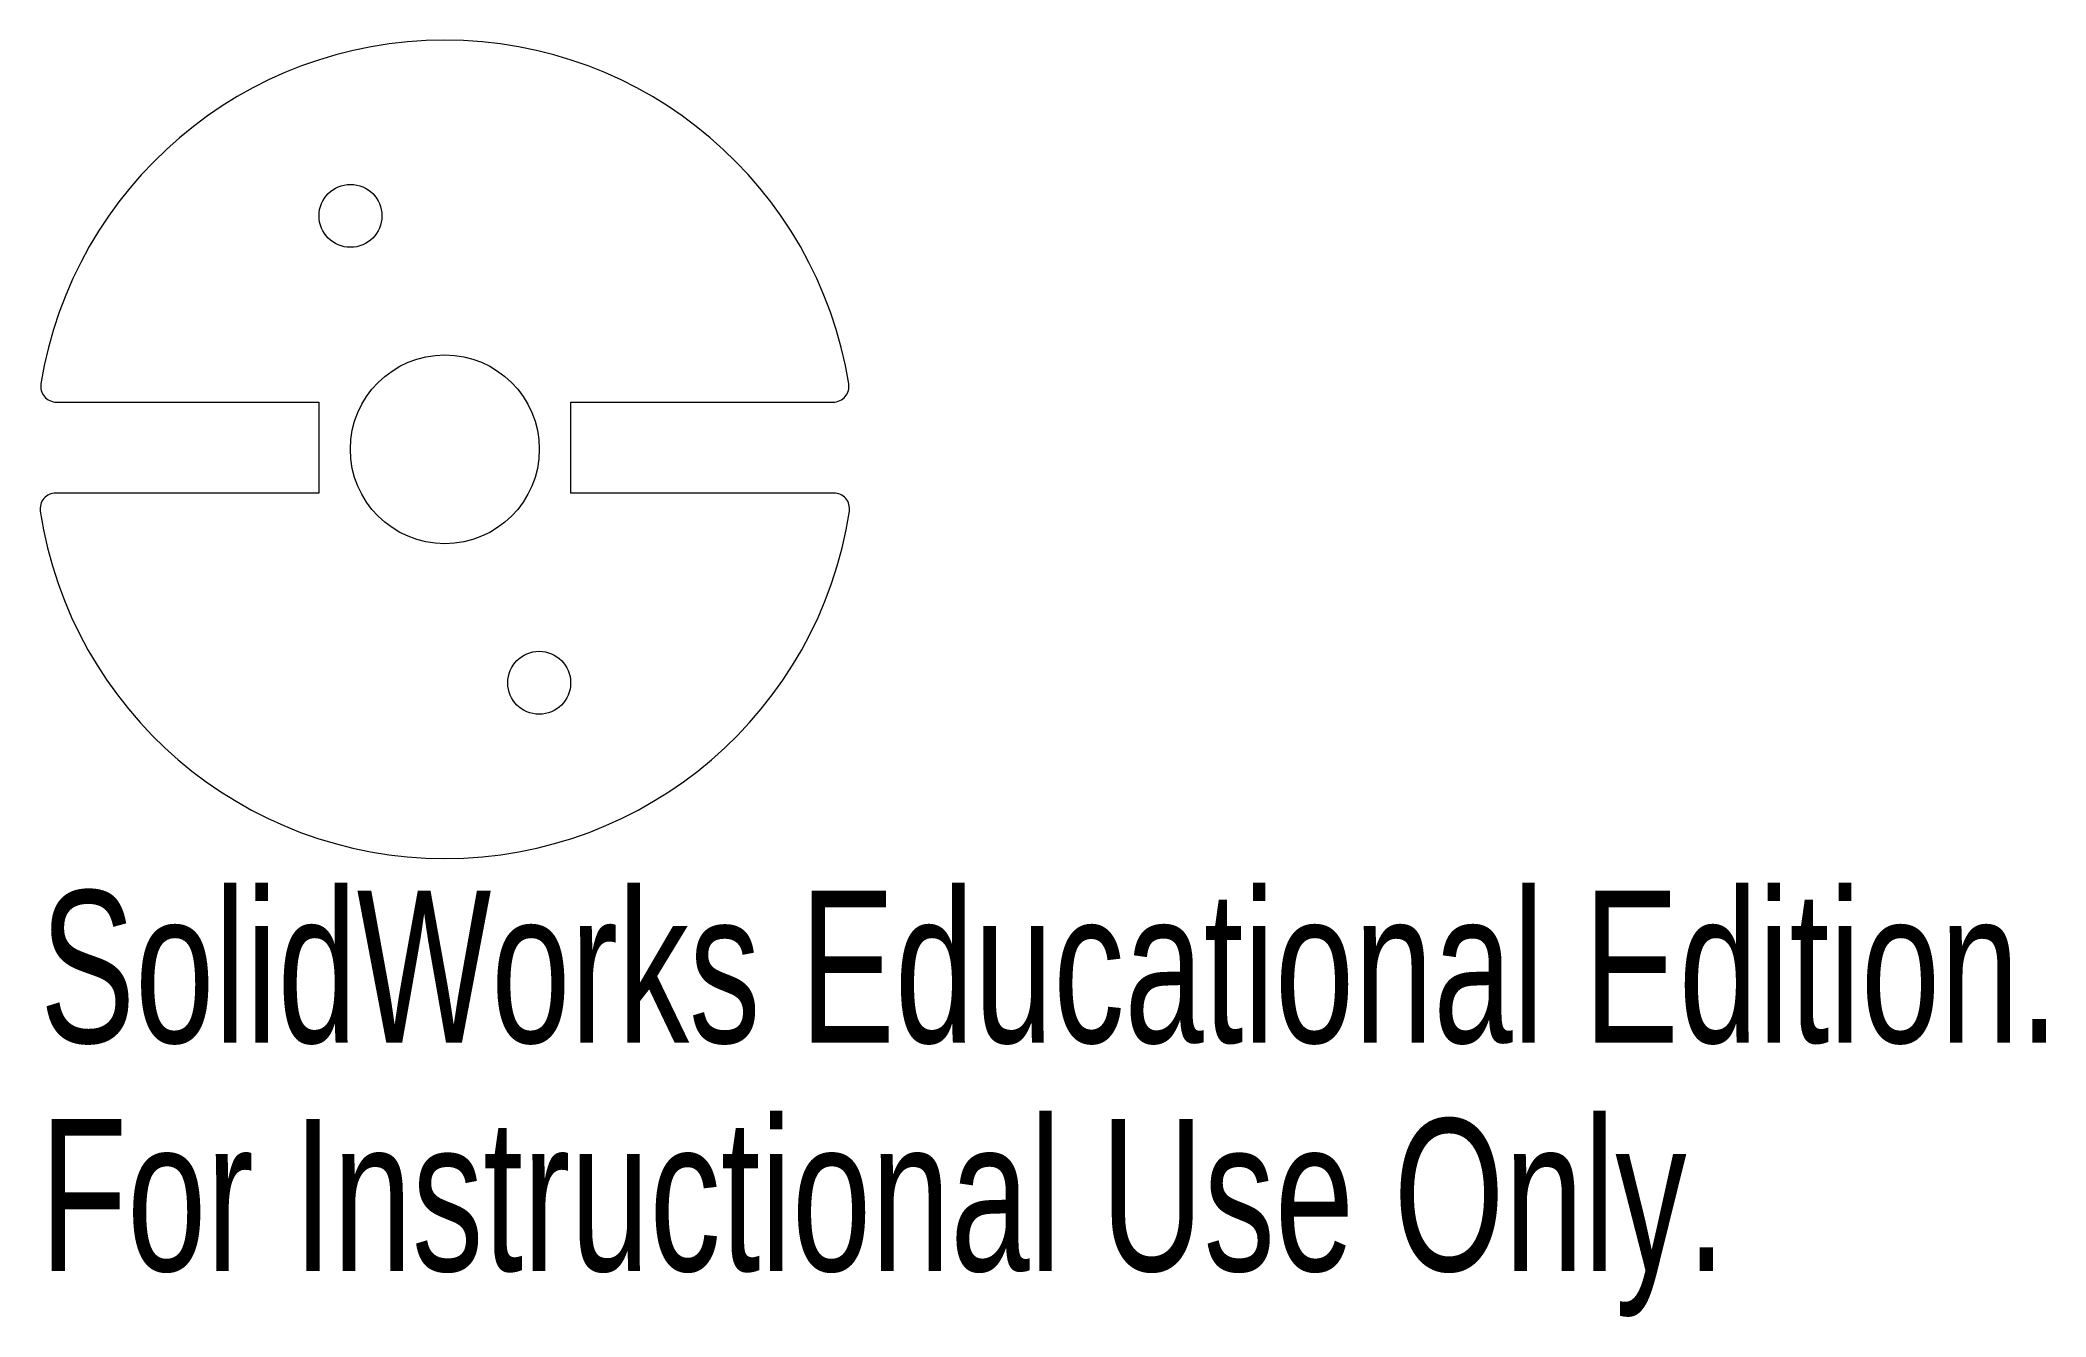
# Model space of a CAD drawing. Header units: millimetres. Extents: x -12.9 to 50.9, y -27.6 to 13.
import ezdxf

# ---------------------------------------------------------------- set-up
doc = ezdxf.new("R2010")
doc.units = ezdxf.units.MM
doc.styles.add('SLDTEXTSTYLE0', font='TXT', dxfattribs={"width": 0.7})

msp = doc.modelspace()

# ---------------------------------------------------------------- linework, layer by layer
at = {"color": 7, "linetype": 'Continuous', "lineweight": 15}
for p, q in [((-12.339, 1.5), (-4, 1.5)), ((-4, 1.5), (-4, -1.388)), ((4, 1.5), (12.339, 1.5)), ((4, -1.388), (4, 1.5)), ((-4, -1.388), (-12.357, -1.388)), ((12.357, -1.388), (4, -1.388))]:
    msp.add_line(p, q, dxfattribs=at)
for centre, radius in [((-2.997, 7.417), 1), ((0, 0), 3), ((2.997, -7.417), 1)]:
    msp.add_circle(centre, radius, dxfattribs=at)
for centre, radius, start, end in [((0, 0), 13, 9.2069, 170.7931), ((-12.339, 2), 0.5, 170.7931, 270), ((12.339, 2), 0.5, 270, 9.2069), ((-12.357, -1.888), 0.5, 90, 188.68742), ((12.357, -1.888), 0.5, 351.31258, 90), ((0, 0), 13, 188.68742, 351.31258)]:
    msp.add_arc(centre, radius, start, end, dxfattribs=at)

# ---------------------------------------------------------------- texts
at = {"color": 7, "linetype": 'Continuous', "char_height": 4.83362, "attachment_point": 1, "style": 'SLDTEXTSTYLE0'}
for s, insert in [('SolidWorks Educational Edition.', (-12.857, -14.02)), ('For Instructional Use Only.', (-12.857, -21.27))]:
    msp.add_mtext(s, dxfattribs=dict(at, insert=insert))

doc.saveas('drawing.dxf')
